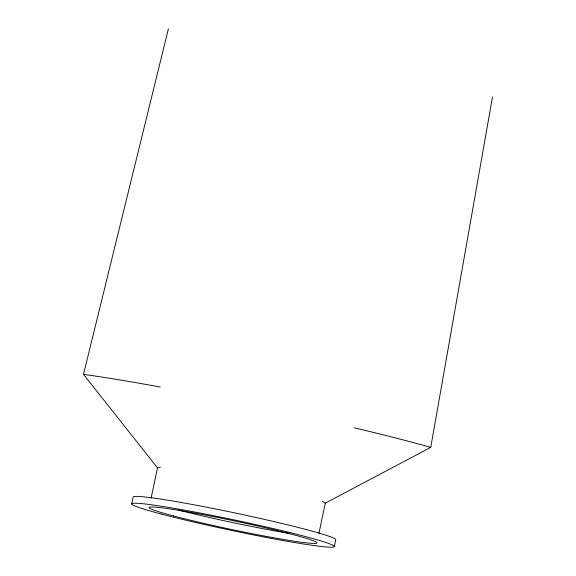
<?xml version="1.0" encoding="UTF-8"?>
<svg xmlns="http://www.w3.org/2000/svg" width="576" height="576" viewBox="0 0 576 576"><rect width="100%" height="100%" fill="white"/><g stroke="black" fill="none" stroke-linecap="round" stroke-linejoin="round"><path stroke-width="0.86" d="M318.931 533.426L325.318 503.122L430.747 447.379L492.509 96.941M131.746 503.914L133.186 497.081A103.5 5.414 11.9 0 1 234.698 512.892A103.5 5.414 11.9 0 1 335.743 539.676L334.303 546.509M151.092 498.139L157.478 467.834L83.491 374.371L168.408 28.8M157.478 467.834L160.387 467.258M322.51 501.343L325.318 503.122M289.67 533.434A85.759 4.486 11.9 0 1 178.15 509.947M83.491 374.371A221.782 11.606 11.9 0 1 160.207 387.007M354.326 427.824A221.782 11.606 11.9 0 1 430.747 447.379M173.549 515.952A85.759 4.486 11.9 0 0 314.035 543.427A85.759 4.486 11.9 0 0 211.493 516.254A85.759 4.486 11.9 0 0 173.549 515.952M161.244 514.03A103.5 5.414 11.9 0 0 330.797 547.2A103.5 5.414 11.9 0 0 207.036 514.397A103.5 5.414 11.9 0 0 161.244 514.03"/></g></svg>
